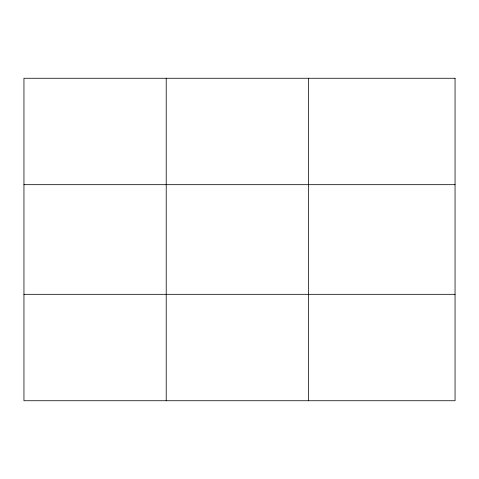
<?xml version="1.0" encoding="UTF-8"?>
<svg xmlns="http://www.w3.org/2000/svg" width="479" height="479" viewBox="0 0 479 479"><rect width="100%" height="100%" fill="white"/><g stroke="black" fill="none" stroke-linecap="round" stroke-linejoin="round"><path stroke-width="0.72" d="M166.213 400.737L166.213 78.263M308.476 400.737L308.476 78.263M23.95 184.678L455.05 184.678M23.95 294.322L455.05 294.322M455.05 78.263L455.05 400.737L23.95 400.737L23.95 78.263L455.05 78.263"/></g></svg>
